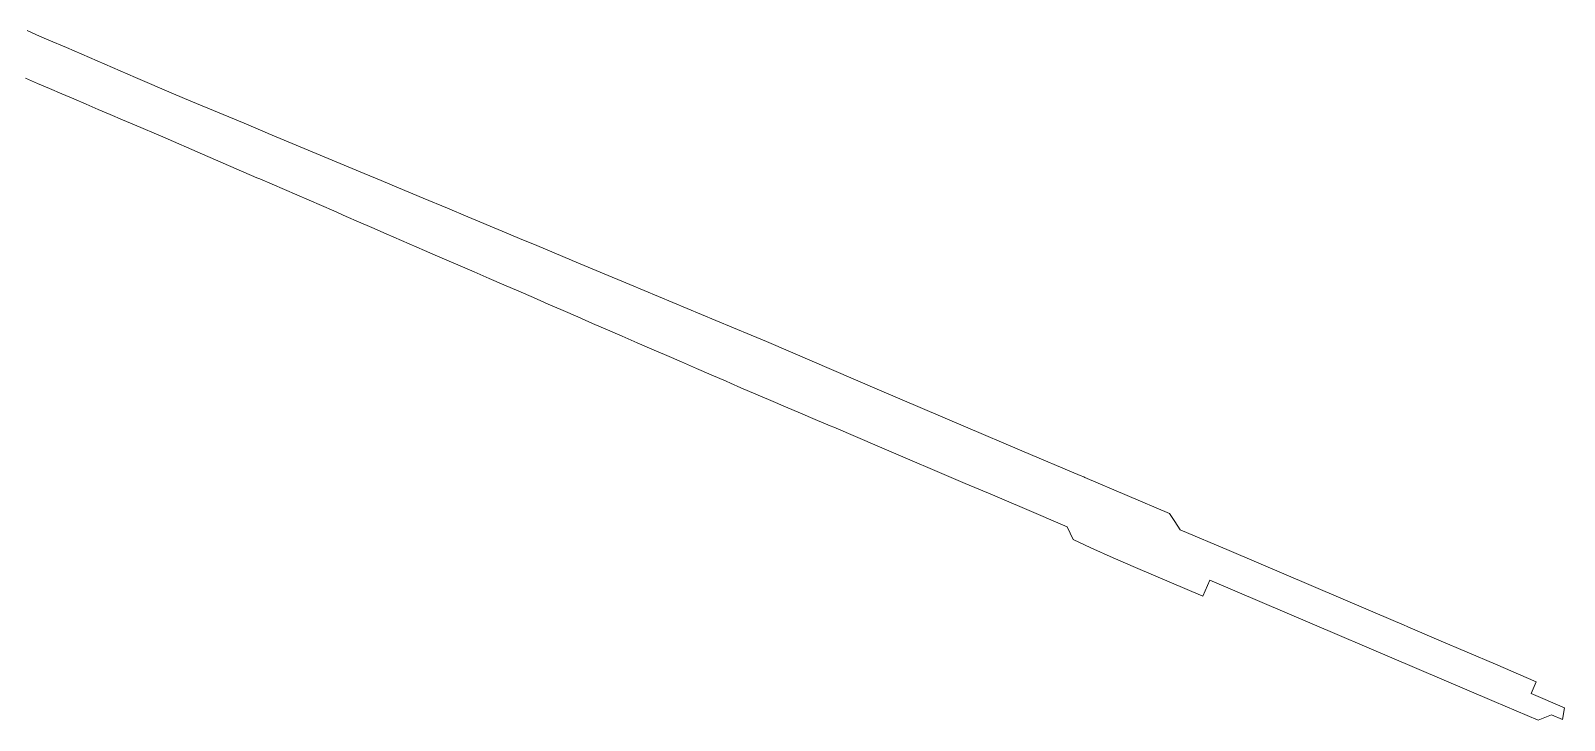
# Model space of a CAD drawing. Header units: metres. Extents: x 296686 to 300227, y 6172173 to 6175501.
# Drawn here: x 298457 to 300227, y 6172173 to 6172970 of the extents above; entities that cross this region are included whole.
import ezdxf

# ---------------------------------------------------------------- set-up
doc = ezdxf.new("R2010")
doc.units = ezdxf.units.M
doc.layers.add('Cadastre Land Parcels_SP_EXT', color=9, linetype='Continuous', lineweight=5)

msp = doc.modelspace()

# ---------------------------------------------------------------- linework, layer by layer
at = {"layer": 'Cadastre Land Parcels_SP_EXT', "linetype": 'Continuous'}
msp.add_lwpolyline([(298450.5, 6172915.2), (298464.5, 6172909.2), (298478.5, 6172903.2), (298492.5, 6172897.2), (298506.5, 6172891.2), (298520.5, 6172885.2), (298534.5, 6172879.2), (298548.5, 6172873.2), (298562.5, 6172867.2), (298576.5, 6172861.2), (298609, 6172847.4), (298654.9, 6172827.6), (298717.8, 6172800.3), (298721, 6172798.9), (298735.3, 6172792.7), (298749.5, 6172786.5), (298763.7, 6172780.3), (298778, 6172774.2), (298792.2, 6172768), (298806.5, 6172761.8), (298820.7, 6172755.6), (298835.1, 6172749.3), (298850.5, 6172742.7), (298867, 6172735.5), (298911.1, 6172716.3), (298920.9, 6172712.1), (298968.6, 6172691.4), (298985.7, 6172683.9), (299002.8, 6172676.5), (299019.9, 6172669.1), (299036.9, 6172661.7), (299054, 6172654.3), (299071.1, 6172646.8), (299088.2, 6172639.4), (299105.3, 6172632), (299122.4, 6172624.6), (299139.5, 6172617.1), (299156.6, 6172609.7), (299173.7, 6172602.3), (299190.8, 6172594.8), (299208, 6172587.4), (299225.1, 6172580), (299242.2, 6172572.5), (299259.3, 6172565.1), (299264.5, 6172562.8), (299276.5, 6172557.7), (299293.6, 6172550.4), (299310.8, 6172543.1), (299327.9, 6172535.7), (299345.1, 6172528.4), (299362.2, 6172521.1), (299379.4, 6172513.8), (299383.5, 6172512), (299436.5, 6172489.4), (299535.4, 6172447.1), (299566.7, 6172433.9), (299582.9, 6172426.9), (299603.6, 6172418.1), (299653.2, 6172396.9), (299659.8, 6172382.2), (299680.3, 6172372.8), (299706.1, 6172361), (299731.9, 6172350.1), (299809.5, 6172317), (299817.8, 6172335.3), (300145.9, 6172195.1), (300196.5, 6172173.5), (300212.1, 6172179.8), (300224.7, 6172174.4), (300226.9, 6172188.1), (300188.7, 6172204.4), (300194.5, 6172218.1), (300147.4, 6172238.3), (300082.1, 6172266.2), (300079.4, 6172267.4), (300046.4, 6172281.5), (300041.1, 6172283.7), (300032, 6172287.7), (299840, 6172369.7), (299783.5, 6172393.6), (299777.3, 6172403.1), (299771.1, 6172412.5), (299673.5, 6172454.1), (299672.2, 6172454.6), (299668.2, 6172456.4), (299600.6, 6172484.8), (299535.8, 6172512.5), (299433.8, 6172556.2), (299305.9, 6172611), (299288.2, 6172618.4), (299247.6, 6172635.4), (299148.3, 6172676.9), (299113.9, 6172691.3), (299081.8, 6172704.8), (299081, 6172705.1), (299080.8, 6172705.2), (299060.9, 6172713.5), (299040.9, 6172721.8), (299021, 6172730.2), (299020.8, 6172730.2), (299001, 6172738.5), (298961.1, 6172755.2), (298937.7, 6172765), (298909.5, 6172776.8), (298881.3, 6172788.6), (298861.3, 6172796.9), (298841.4, 6172805.2), (298786, 6172828.4), (298758.3, 6172839.9), (298730.6, 6172851.5), (298730.1, 6172851.7), (298703, 6172863.1), (298667.8, 6172877.8), (298641.4, 6172888.8), (298621.4, 6172897.2), (298577.6, 6172916.1), (298497.8, 6172950.5), (298477.6, 6172959.2), (298466.8, 6172963.9), (298452.4, 6172970.1)], dxfattribs=at)

doc.saveas('drawing.dxf')
